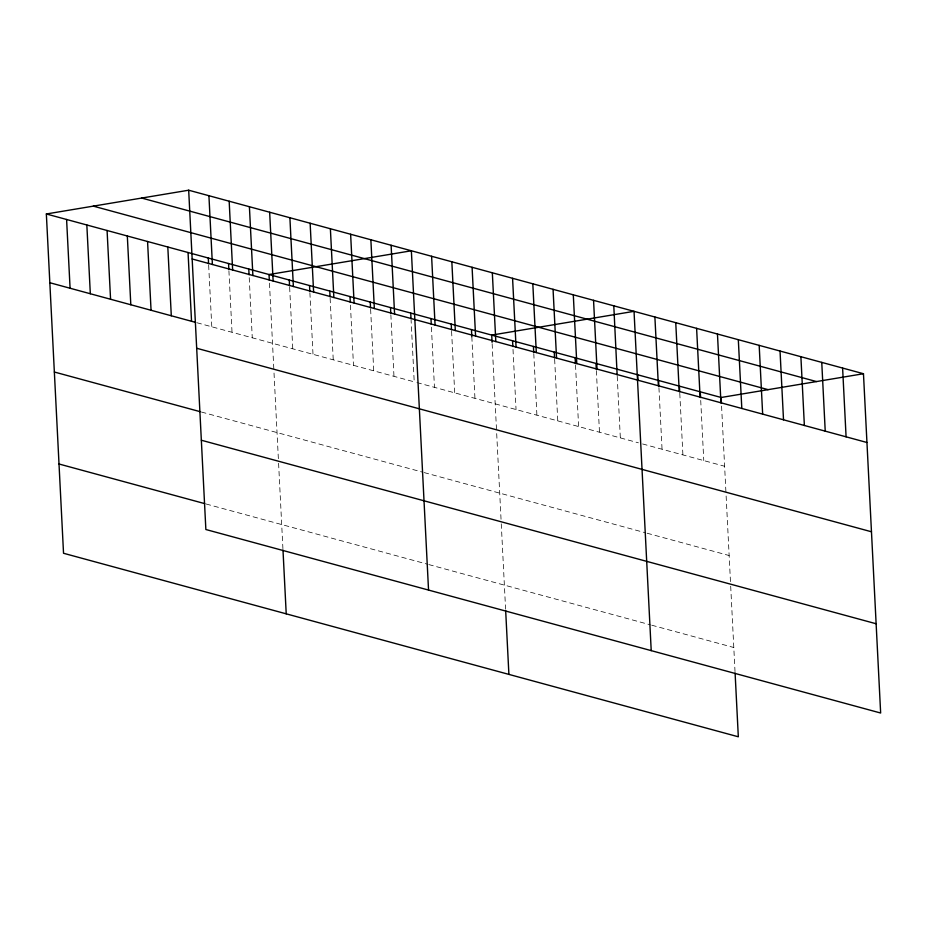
<?xml version="1.0" encoding="UTF-8"?>
<svg xmlns="http://www.w3.org/2000/svg" width="927" height="927" viewBox="0 0 927 927"><rect width="100%" height="100%" fill="white"/><g stroke="black" fill="none" stroke-linecap="round" stroke-linejoin="round"><path stroke-width="0.7" stroke-dasharray="4.63 3.48" d="M196.941 322.747L414.218 381.843L411.101 320.232M416.918 382.573L638.413 442.816M642.585 443.952L724.624 466.258M201.46 412.028L422.793 472.214M424.137 472.585L645.713 532.84M647.104 533.222L729.143 555.528M206.118 503.998L427.451 564.195M428.795 564.566L650.372 624.821M651.762 625.204L733.802 647.509M721.577 406.084L725.98 493.187M726.131 496.015L730.488 582.017M730.696 586.188L735.018 671.6M700.719 400.418L703.767 460.58M679.781 393.315L682.909 454.914M658.935 387.637L662.052 449.236M617.22 376.292L620.337 437.892M596.362 370.615L599.479 432.225M575.505 364.948L578.622 426.547M554.647 359.27L557.764 420.881M533.79 353.604L536.907 415.203M513.002 349.363L516.049 409.537M492.144 343.685L496.559 430.788M496.698 433.616L501.055 519.618M501.264 523.801L505.597 609.213M471.831 336.756L474.948 398.355M451.588 331.252L454.705 392.851M431.414 327.173L434.462 387.347M390.858 314.728L393.975 376.339M370.615 309.224L373.732 370.823M350.441 305.157L353.488 365.319M330.128 298.216L333.245 359.815M309.885 292.712L313.002 354.311M289.641 287.208L292.758 348.807M269.467 283.129L273.882 370.221M274.021 373.06L278.378 459.05M278.587 463.233L282.92 548.645M249.224 277.625L252.271 337.799M228.911 270.684L232.028 332.295M208.656 265.18L211.785 326.779"/><path stroke-width="1.39" d="M735.099 673.025L738.321 736.791L63.534 553.268L46.35 213.975L188.679 190.209L863.466 373.732L880.65 713.025L205.864 529.514L188.679 190.209M46.35 213.975L721.136 397.486L863.466 373.732M141.704 198.054L816.49 381.565M93.314 206.13L768.101 389.653M192.156 258.981L866.942 442.492M49.838 282.735L195.585 322.376M196.675 348.251L871.473 531.774M54.357 372.017L200.105 411.658M201.344 440.232L876.131 623.755M59.015 463.998L204.774 503.639M842.608 368.054L846.084 436.826M821.751 362.387L825.227 431.148M800.893 356.71L804.369 425.481M780.036 351.043L783.512 419.804M759.178 345.365L762.654 414.137M738.321 339.699L741.809 408.459M721.136 397.486L721.426 403.222M717.463 334.021L720.951 402.793M700.279 391.82L700.569 397.544M696.606 328.343L700.094 397.115M679.421 386.142L679.711 391.878M675.748 322.677L679.236 391.449M658.564 380.476L658.854 386.2M654.891 316.999L658.379 385.771M637.706 374.798L637.996 380.533M651.217 650.627L634.033 311.333L491.716 335.099L492.075 342.26M613.79 305.829L617.139 374.856M593.547 300.325L597.034 369.085M595.991 363.454L596.281 369.189M573.303 294.821L576.791 363.581M575.134 357.787L575.424 363.511M553.06 289.305L556.548 358.077M554.276 352.109L554.566 357.845M532.816 283.801L536.304 352.573M533.419 346.443L533.709 352.167M512.573 278.297L516.061 347.069M512.561 340.765L512.863 346.501M492.33 272.793L495.818 341.565M505.667 610.626L508.9 674.392M472.086 267.289L475.574 336.061M471.461 329.595L471.831 336.756M451.843 261.785L455.319 330.545M451.217 324.079L451.519 329.815M431.6 256.281L435.076 325.041M430.974 318.575L431.264 324.311M428.541 590.07L411.356 250.777L269.027 274.531L269.317 280.267M410.731 313.071L411.02 318.807M391.113 245.261L394.589 314.033M390.487 307.567L390.777 313.303M370.87 239.757L374.346 308.529M370.244 302.063L370.533 307.787M350.626 234.253L354.102 303.025M350 296.559L350.29 302.283M330.383 228.749L333.859 297.521M329.757 291.055L330.047 296.779M310.139 223.245L313.616 292.017M309.514 285.539L309.803 291.275M289.896 217.741L293.372 286.501M289.27 280.035L289.56 285.771M269.653 212.237L273.129 280.997M282.99 550.07L286.223 613.836M249.409 206.733L252.886 275.493M248.784 269.027L249.073 274.763M229.166 201.217L232.642 269.989M228.54 263.523L228.83 269.259M208.923 195.713L212.399 264.485M208.297 258.019L208.587 263.743M188.054 252.515L191.541 321.275M167.81 247.011L171.298 315.771M147.567 241.495L151.055 310.267M127.323 235.991L130.811 304.763M107.08 230.487L110.568 299.259M86.837 224.983L90.325 293.755M66.593 219.479L70.081 288.251"/></g></svg>
